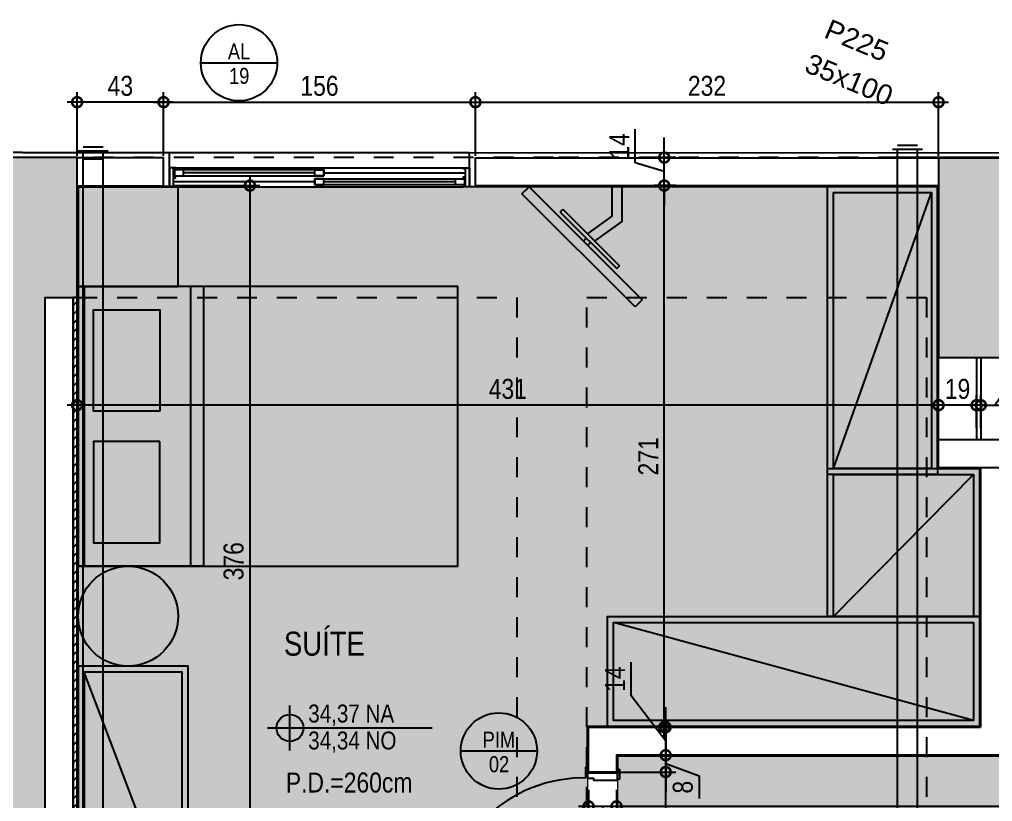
# Model space of a CAD drawing. Header units: metres. Extents: x -41 to 570, y -54 to 184.
# Drawn here: x 0.062 to 4.93, y -0.223 to 3.691 of the extents above; entities that cross this region are included whole.
import ezdxf
from ezdxf.enums import TextEntityAlignment as Align

# ---------------------------------------------------------------- set-up
doc = ezdxf.new("R2010")
doc.units = ezdxf.units.M
for name, pattern in [('DASHEDX2', [1.5, 1, -0.5]), ('PUC$0$DASHEDX2', [1.5, 1, -0.5]), ('PUC$0$HIDDEN2', [0.1875, 0.125, -0.0625])]:
    doc.linetypes.add(name, pattern=pattern)
for name, color, linetype in [('1', 232, 'DASHEDX2'), ('12', 232, 'Continuous'), ('4', 2, 'Continuous'), ('9', 232, 'Continuous'), ('ARQ-ALV ACAB', 4, 'Continuous'), ('ARQ-DIM', 2, 'Continuous'), ('ARQ-SIM', 1, 'Continuous'), ('ARQ-TXT', 2, 'Continuous'), ('CIRCULAÇAO VERTICAL EMBASAMENTO$0$ARQ-ALV ACAB', 4, 'Continuous'), ('CIRCULAÇAO VERTICAL EMBASAMENTO$0$ARQ-ALV OSSO', 5, 'Continuous'), ('PUC$0$ARQ-ALV ACAB', 4, 'Continuous'), ('PUC$0$ARQ-ALV OSSO', 5, 'Continuous'), ('PUC$0$ARQ-AUX', 7, 'Continuous'), ('PUC$0$ARQ-AUX1 @ 1', 1, 'Continuous'), ('PUC$0$ARQ-CAX @ 1', 1, 'Continuous'), ('PUC$0$ARQ-ENCH', 1, 'Continuous'), ('PUC$0$ARQ-MOB', 7, 'Continuous'), ('PUC$0$ARQ-MOB @ 1', 7, 'Continuous'), ('PUC$0$ARQ-PRJ', 7, 'PUC$0$DASHEDX2')]:
    doc.layers.add(name, color=color, linetype=linetype)
doc.layers.add('PUC$0$ARQ-FORRO', color=9, linetype='Continuous', lineweight=5)
doc.styles.add('Adesa', font='ARIALN.TTF')
doc.styles.get("Standard").update_dxf_attribs({"font": 'arial.ttf'})
doc.dimstyles.new('ADESA 1-0050', dxfattribs={"dimtxt": 0.1, "dimasz": 0.1, "dimexe": 0.05, "dimexo": 0.05, "dimgap": 0.03, "dimtad": 1, "dimdec": 1, "dimlfac": 100, "dimzin": 12, "dimtxsty": 'Adesa', "dimblk": 'DOTSMALL', "dimcen": 1, "dimdle": 0.05, "dimclrd": 1, "dimclre": 1, "dimclrt": 256, "dimazin": 3, "dimtm": 1e-09, "dimtfac": 1, "dimtdec": 1, "dimtmove": 1, "dimatfit": 0, "dimldrblk": 'DOTSMALL', "dimfxl": 0.8, "dimtvp": 2, "dimtolj": 1, "dimtzin": 0, "dimarcsym": 0})

# ---------------------------------------------------------------- blocks, each defined once
blk = doc.blocks.new('*U3377')
at = {"color": 0, "linetype": 'ByBlock', "ltscale": 0.5}
for points in [[(0.02, -0.045), (0.03, -0.045), (0.03, -0.05), (0.02, -0.05), (0.02, -0.09), (0.03, -0.09), (0.03, -0.095), (0.02, -0.095), (0.02, -0.09), (0.03, -0.09), (0.03, -0.095), (0, -0.095), (0, 0), (0.03, 0), (0.03, -0.005), (0.02, -0.005), (0.02, -0.045)], [(1.48, -0.045), (1.47, -0.045), (1.47, -0.05), (1.48, -0.05), (1.48, -0.09), (1.47, -0.09), (1.47, -0.095), (1.48, -0.095), (1.48, -0.09), (1.47, -0.09), (1.47, -0.095), (1.5, -0.095), (1.5, 0), (1.47, 0), (1.47, -0.005), (1.48, -0.005), (1.48, -0.045)], [(0.025, -0.01), (0.07, -0.01), (0.07, -0.04), (0.025, -0.04)], [(0.7725, -0.01), (0.7275, -0.01), (0.7275, -0.04), (0.7725, -0.04)], [(0.7275, -0.055), (0.7725, -0.055), (0.7725, -0.085), (0.7275, -0.085)], [(1.475, -0.055), (1.43, -0.055), (1.43, -0.085), (1.475, -0.085)]]:
    blk.add_lwpolyline(points, close=True, dxfattribs=at)
at = {"color": 8, "linetype": 'ByBlock', "ltscale": 0.5}
for points in [[(1.47, 0), (0.03, 0)], [(0.7725, -0.025), (1.48, -0.025)], [(0.7275, -0.07), (0.02, -0.07)], [(1.47, -0.095), (0.03, -0.095)]]:
    blk.add_lwpolyline(points, dxfattribs=at)
at = {"color": 7, "linetype": 'ByBlock', "ltscale": 0.5}
for points in [[(0.7725, -0.01), (0.7725, -0.04), (0.025, -0.04), (0.025, -0.01)], [(0.7275, -0.055), (0.7275, -0.085), (1.475, -0.085), (1.475, -0.055)]]:
    blk.add_lwpolyline(points, close=True, dxfattribs=at)
for points in [[(0.07, -0.025), (0.7275, -0.025)], [(0.7725, -0.07), (1.43, -0.07)]]:
    blk.add_lwpolyline(points, dxfattribs=at)
blk = doc.blocks.new('*U3353')
for points in [[(-0.765, 0.01), (-0.715, 0.01), (-0.715, 0), (-0.765, 0)], [(0.045, 0.01), (-0.005, 0.01), (-0.005, 0), (0.045, 0)], [(-0.775, -0.16), (-0.725, -0.16), (-0.725, -0.15), (-0.775, -0.15)], [(0, -0.15), (0, -0.87), (-0.03, -0.87), (-0.03, -0.15)], [(0.055, -0.16), (0.005, -0.16), (0.005, -0.15), (0.055, -0.15)]]:
    blk.add_lwpolyline(points, close=True)
for points in [[(-0.76, -0.15), (-0.72, -0.15), (-0.72, -0.12), (-0.71, -0.12), (-0.71, 0), (-0.745, 0), (-0.745, -0.15)], [(0.04, -0.15), (0, -0.15), (0, -0.12), (-0.01, -0.12), (-0.01, 0), (0.025, 0), (0.025, -0.15)]]:
    blk.add_lwpolyline(points)
at = {"layer": 'PUC$0$ARQ-PRJ'}
blk.add_arc((-0.0208, -0.1708), 0.6995, 178.2986, 271.7014, dxfattribs=at)
blk = doc.blocks.new('PUC$0$pl apto tipo 4 puc')
at = {"layer": 'PUC$0$ARQ-ENCH'}
h = blk.add_hatch(dxfattribs=at)
h.set_pattern_fill('ANSI31', color=256, scale=0.01, angle=-180)
h.set_pattern_definition([(225, (0.001782, 0.00119), (0.02245064, -0.02245064), [])])
h.paths.add_polyline_path([(0.3518, 2.3012), (0.3318, 2.3012), (0.3318, -0.8988), (0.3518, -0.8988)])
at = {"layer": 'PUC$0$ARQ-ALV ACAB'}
for points in [[(0.3668, -1.0538), (2.1856, -1.0538), (2.1856, -0.8938), (0.3568, -0.8938), (0.3568, 2.2962), (0.3568, 2.2962), (0.3568, 2.8562), (0.8145, 2.8562), (0.8145, 3.0262), (0.3093, 3.0262)], [(4.6568, 2.8562), (2.3145, 2.8562), (2.3145, 3.0262), (4.6663, 3.0274)], [(4.6663, 3.0274), (5.0368, 3.0262), (5.0368, 1.6162), (5.9381, 1.6162), (5.9381, 1.4462), (5.0168, 1.4459), (5.0168, 0.0059), (3.0556, 0.0062), (3.0556, -0.0782), (2.9056, -0.0782), (2.9056, 0.1562), (4.8668, 0.1559)], [(4.6568, 1.4461), (4.8665, 1.4459)]]:
    blk.add_lwpolyline(points, dxfattribs=at)
at = {"layer": 'PUC$0$ARQ-ALV ACAB', "elevation": 0}
for points in [[(4.6568, 1.4461), (4.6568, 1.6012), (4.6568, 2.8562)], [(4.8665, 1.4459), (4.8668, 0.1559)]]:
    blk.add_lwpolyline(points, dxfattribs=at)
at = {"layer": 'PUC$0$ARQ-ALV OSSO'}
for points in [[(2.1806, -1.0388), (2.1806, -0.8988), (0.3318, -0.8988), (0.3318, 2.3012), (0.3518, 2.3012), (0.3518, 2.8612), (0.7845, 2.8612), (0.7845, 3.0012), (0.3518, 3.0012)], [(4.6618, 2.8612), (2.3445, 2.8612), (2.3445, 3.0012), (4.6613, 3.0012)], [(4.6613, 3.0012), (5.0118, 3.0012), (5.0118, 1.5912), (5.0118, 1.5912), (5.9081, 1.5912), (5.9081, 1.4512), (5.0118, 1.4509), (5.0118, 0.0109), (3.0506, 0.0112), (3.0506, -0.0732), (2.9106, -0.0732), (2.9106, 0.1512), (4.8718, 0.1509)], [(4.8518, 2.0012), (4.8518, 1.5912)], [(4.8733, 2.0012), (4.8733, 1.5912)], [(4.6618, 1.5912), (5.0118, 1.5912)]]:
    blk.add_lwpolyline(points, dxfattribs=at)
at = {"layer": 'PUC$0$ARQ-ALV OSSO', "elevation": 0}
for points in [[(4.6618, 1.4512), (4.6618, 1.6012), (4.6618, 2.8612)], [(4.6618, 1.4512), (5.0118, 1.4509)], [(4.8718, 1.4512), (4.8718, 0.1509)]]:
    blk.add_lwpolyline(points, dxfattribs=at)
at = {"layer": 'PUC$0$ARQ-AUX'}
blk.add_lwpolyline([(2.3145, 3.0262), (0.8145, 3.0262)], dxfattribs=at)
at = {"layer": 'PUC$0$ARQ-ENCH'}
blk.add_lwpolyline([(0.3518, 2.3012), (0.3318, 2.3012), (0.3318, -0.8988), (0.3518, -0.8988)], close=True, dxfattribs=at)
at = {"layer": 'PUC$0$ARQ-AUX1 @ 1', "rotation": 180}
blk.add_blockref('*U3377', (2.3145, 2.8562, 0), dxfattribs=at)
at = {"layer": 'PUC$0$ARQ-CAX @ 1', "rotation": 270}
blk.add_blockref('*U3353', (3.0556, -0.8232, 0), dxfattribs=at)
blk = doc.blocks.new('PUC$0$ARQ-MOB-CAMA CASAL')
at = {"layer": 'PUC$0$ARQ-MOB'}
for p, q in [((-0.7, -0.6292), (-0.7, 0)), ((-0.7, 0), (0.7, 0)), ((0.7, -0.6291), (0.7, 0)), ((0.7, -0.03), (-0.7, -0.03)), ((0.7, -0.5621), (-0.7, -0.562)), ((0.7, -0.6273), (-0.693, -0.6273)), ((-0.6992, -0.8531), (-0.6987, -0.8534)), ((-0.675, -1.9), (0.675, -1.9))]:
    blk.add_line(p, q, dxfattribs=at)
at = {"layer": 'PUC$0$ARQ-MOB', "flags": 128}
for points in [[(0.7, -1.9), (0.7, 0), (-0.7, 0), (-0.7, -1.9)], [(0.7, -1.9001), (0.7, -0.0001), (-0.7, -0.0001), (-0.7, -1.9001)], [(-0.0756, -0.4095), (-0.0756, -0.0762), (-0.5831, -0.0762), (-0.5831, -0.4095)], [(-0.0756, -0.4096), (-0.0756, -0.0763), (-0.5831, -0.0763), (-0.5831, -0.4096)], [(0.0756, -0.4095), (0.0756, -0.0762), (0.5831, -0.0762), (0.5831, -0.4095)], [(0.0756, -0.4096), (0.0756, -0.0763), (0.5831, -0.0763), (0.5831, -0.4096)]]:
    blk.add_lwpolyline(points, close=True, dxfattribs=at)
at = {"layer": 'PUC$0$ARQ-MOB'}
blk.add_lwpolyline([(0.7, -0.5001), (1.2, -0.5001), (1.2, -0.0001), (0.7, -0.0001)], close=True, dxfattribs=at)
blk.add_circle((-0.95, -0.25), 0.25, dxfattribs=at)
blk = doc.blocks.new('*U3495')
at = {"flags": 128}
for points in [[(1.3508, 0), (1.3508, 0.55), (0, 0.55), (0, 0)], [(1.3208, 0.03), (1.3208, 0.52), (0.03, 0.52), (0.03, 0.03)]]:
    blk.add_lwpolyline(points, close=True, dxfattribs=at)
blk.add_lwpolyline([(1.3208, 0.52), (0.03, 0.03)], dxfattribs=at)
blk = doc.blocks.new('*U3422')
at = {"flags": 128}
for points in [[(1.4403, 0), (1.4403, 0.55), (0, 0.55), (0, 0)], [(1.4103, 0.03), (1.4103, 0.52), (0.03, 0.52), (0.03, 0.03)]]:
    blk.add_lwpolyline(points, close=True, dxfattribs=at)
blk.add_lwpolyline([(1.4103, 0.52), (0.03, 0.03)], dxfattribs=at)
blk = doc.blocks.new('*U3423')
at = {"flags": 128}
for points in [[(1.8611, 0), (1.8611, 0.55), (0, 0.55), (0, 0)], [(1.8311, 0.03), (1.8311, 0.52), (0.03, 0.52), (0.03, 0.03)]]:
    blk.add_lwpolyline(points, close=True, dxfattribs=at)
blk.add_lwpolyline([(1.8311, 0.52), (0.03, 0.03)], dxfattribs=at)
blk = doc.blocks.new('PUC$0$layout puc 2')
at = {"flags": 128}
for points in [[(-4.5099, 2.1516), (-3.75, 2.1516), (-3.7498, 1.4103), (-4.5096, 1.4103)], [(-4.4799, 2.1516), (-3.78, 2.1516), (-3.7798, 1.4403), (-4.4796, 1.4403)]]:
    blk.add_lwpolyline(points, close=True, dxfattribs=at)
blk.add_lwpolyline([(-3.78, 2.1516), (-4.4796, 1.4403)], dxfattribs=at)
at = {"layer": 'PUC$0$ARQ-MOB'}
for name, p, rotation in [('*U3495', (0, 2.4), 90.00138197641562), ('PUC$0$ARQ-MOB-CAMA CASAL', (0, 1.2), 270.0013819764157)]:
    blk.add_blockref(name, p, dxfattribs=dict(at, rotation=rotation))
at = {"layer": 'PUC$0$ARQ-MOB', "xscale": -1}
blk.add_blockref('*U3423', (-2.6489, 2.1516, 0), dxfattribs=at)
at = {"layer": 'PUC$0$ARQ-MOB', "xscale": -1, "rotation": 270}
blk.add_blockref('*U3422', (-4.3, 0), dxfattribs=at)
blk = doc.blocks.new('*U3414')
for p, q in [((-0.2, -0.02), (-0.2, 0)), ((0.2, -0.02), (0.2, 0)), ((-0.015, -0.04), (-0.015, -0.02)), ((0.015, -0.04), (0.015, -0.02))]:
    blk.add_line(p, q)
for points in [[(0.2, 0), (-0.2, 0)], [(0.2, -0.02), (-0.2, -0.02)]]:
    blk.add_lwpolyline(points)
blk.add_lwpolyline([(-0.4, -0.09), (0.4, -0.09), (0.4, -0.04), (-0.4, -0.04)], close=True)
blk = doc.blocks.new('PUC$0$pl forro 2')
at = {"layer": 'PUC$0$ARQ-FORRO'}
h = blk.add_hatch(color=256, dxfattribs=at)
h.dxf.hatch_style = 1
h.paths.add_polyline_path([(-5.005, -1.705), (-3.2113, -1.705), (-3.2113, -0.775), (-3.0613, -0.775), (-3.0613, -2.385), (-0.005, -2.3848), (-0.005, -0.9447), (1.9562, -0.945), (1.9562, -0.045), (-0.005, -0.045), (-0.005, 1.3643), (-1.9663, 1.3643), (-1.9663, 0.965), (-5.005, 0.965)])
h = blk.add_hatch(color=256, dxfattribs=at)
h.dxf.hatch_style = 1
h.paths.add_polyline_path([(4.655, -3.795), (0.355, -3.795), (0.355, -2.3849), (0.1453, -2.3848), (0.145, -1.0947), (2.1062, -1.095), (2.1062, -0.045), (4.655, -0.045)])
for points in [[(-5.005, -1.705), (-3.2113, -1.705), (-3.2113, -0.775), (-3.0613, -0.775), (-3.0613, -2.385), (-0.005, -2.3848), (-0.005, -0.9447), (1.9562, -0.945), (1.9562, -0.045), (-0.005, -0.045), (-0.005, 1.3643), (-1.9663, 1.3643), (-1.9663, 0.965), (-5.005, 0.965)], [(4.655, -3.795), (0.355, -3.795), (0.355, -2.3849), (0.1453, -2.3848), (0.145, -1.0947), (2.1062, -1.095), (2.1062, -0.045), (4.655, -0.045)]]:
    blk.add_lwpolyline(points, close=True, dxfattribs=at)
blk = doc.blocks.new('CIRCULAÇAO VERTICAL EMBASAMENTO')
at = {"layer": 'CIRCULAÇAO VERTICAL EMBASAMENTO$0$ARQ-ALV ACAB', "elevation": 0}
blk.add_lwpolyline([(-0.075, -3.025), (5.275, -3.025)], dxfattribs=at)
at = {"layer": 'CIRCULAÇAO VERTICAL EMBASAMENTO$0$ARQ-ALV OSSO', "elevation": 0}
blk.add_lwpolyline([(-0.075, -3), (5.17, -3), (5.1699, 2.45), (4.7899, 2.45), (4.79, 2.26), (4.98, 2.26), (4.98, -2.81), (0, -2.81), (0, -0.19), (2.5499, -0.19), (2.55, 2.26)], dxfattribs=at)
blk = doc.blocks.new('PUC$0$E2')
at = {"layer": 'PUC$0$ARQ-PRJ'}
for p, q in [((305.4121, -368.5377), (305.5121, -368.5377)), ((305.3871, -368.5577), (305.5371, -368.5577)), ((305.4121, -368.5977), (305.4121, -368.5577)), ((305.5121, -368.5977), (305.5121, -368.5577)), ((305.4121, -368.5977), (305.5121, -368.5977))]:
    blk.add_line(p, q, dxfattribs=at)
blk = doc.blocks.new('PUC$0$E3')
for p, q in [((302.2155, -376.0693), (302.3155, -376.0693)), ((302.3155, -376.1693), (302.3155, -376.0693)), ((302.2155, -376.1693), (302.3155, -376.1693))]:
    blk.add_line(p, q)
at = {"linetype": 'PUC$0$HIDDEN2', "ltscale": 0.1}
blk.add_circle((302.2598, -376.075), 0.00202, dxfattribs=at)
for radius, start, end in [(0.0718, 44.1572, 315.8498), (0.05, 90, 270)]:
    blk.add_arc((302.2155, -376.1193), radius, start, end)
blk.add_arc((302.2155, -376.1193), 0.05, 270, 90, dxfattribs=at)
at = {"linetype": 'PUC$0$HIDDEN2', "ltscale": 0.2}
blk.add_arc((302.2155, -376.1193), 0.0718, 315.8498, 44.1572, dxfattribs=at)
blk = doc.blocks.new('PUC$0$A$C7fa1a06e')
at = {"layer": 'PUC$0$ARQ-PRJ', "linetype": 'PUC$0$HIDDEN2', "ltscale": 50}
for p, q in [((-3.1482, 0.2507), (-4.1292, -0.3156)), ((-1.2134, 0.2507), (-0.1054, -0.3889)), ((-3.0986, 0.1639), (-4.0792, -0.4022)), ((-1.263, 0.1639), (-0.1554, -0.4755)), ((-4.2042, -0.4455, 0), (-4.2042, -4.8525, 0)), ((-4.1042, -0.4455), (-4.1042, -4.8525)), ((-0.1304, -0.5188), (-0.1304, -4.8419, 0)), ((-0.0304, -0.5188), (-0.0304, -4.8419, 0))]:
    blk.add_line(p, q, dxfattribs=at)
for centre, radius, start, end in [((-4.0542, -0.4455), 0.15, 120, 180), ((-0.1804, -0.5188), 0.15, 360, 60), ((-4.0542, -0.4455), 0.05, 120, 180), ((-0.1804, -0.5188), 0.05, 360, 60)]:
    blk.add_arc(centre, radius, start, end, dxfattribs=at)
at = {"layer": 'PUC$0$ARQ-PRJ', "linetype": 'PUC$0$HIDDEN2', "ltscale": 50, "rotation": 209.9999999999999}
blk.add_blockref('PUC$0$E3', (446.7493, -174.3637), dxfattribs=at)
at = {"layer": 'PUC$0$ARQ-PRJ', "linetype": 'PUC$0$HIDDEN2', "ltscale": 0.5, "xscale": -1, "rotation": 150}
blk.add_blockref('PUC$0$E3', (-451.1109, -174.3637), dxfattribs=at)
at = {"layer": 'PUC$0$ARQ-PRJ', "rotation": 180}
blk.add_blockref('PUC$0$E2', (301.3079, -373.4503, 0), dxfattribs=at)
at = {"layer": 'PUC$0$ARQ-PRJ', "xscale": -1, "rotation": 180}
blk.add_blockref('PUC$0$E2', (-305.5425, -373.4396, 0), dxfattribs=at)
blk = doc.blocks.new('PUC')
at = {"layer": 'PUC$0$ARQ-MOB'}
for points in [[(-2.9368, -2.5794), (-3.0778, -2.6803), (-3.0778, -2.8543)], [(-2.9077, -2.62), (-3.0278, -2.706), (-3.0278, -2.8543)]]:
    blk.add_lwpolyline(points, dxfattribs=at)
blk.add_blockref('PUC$0$A$C7fa1a06e', (-0.35, 1.85))
at = {"layer": 'PUC$0$ARQ-ALV ACAB'}
blk.add_blockref('CIRCULAÇAO VERTICAL EMBASAMENTO', (0, 0), dxfattribs=at)
at = {"layer": 'PUC$0$ARQ-ALV OSSO', "color": 6, "rotation": 180}
blk.add_blockref('PUC$0$pl apto tipo 4 puc', (0.0018, 0.0019), dxfattribs=at)
at = {"layer": 'PUC$0$ARQ-FORRO'}
blk.add_blockref('PUC$0$pl forro 2', (-5.01, 0.9408), dxfattribs=at)
at = {"layer": 'PUC$0$ARQ-MOB', "color": 6}
blk.add_blockref('PUC$0$layout puc 2', (-0.355, -2.855, 0), dxfattribs=at)
at = {"layer": 'PUC$0$ARQ-MOB @ 1', "xscale": -1, "rotation": 135.0000000000002}
blk.add_blockref('*U3414', (-2.9223, -2.5997), dxfattribs=at)
blk = doc.blocks.new('NipAcOs')
at = {"layer": 'ARQ-SIM'}
h = blk.add_hatch(color=256, dxfattribs=at)
h.dxf.hatch_style = 1
h.paths.add_polyline_path([(0, 0.15, 0.414214), (-0.15, 0), (0, 0)])
h.paths.add_polyline_path([(0.15, 0), (0, 0), (0, -0.15, 0.414214)])
for p, q in [((0, -0.25), (0, 0.25)), ((-0.25, 0), (0.15, 0)), ((0.15, 0), (1.583, 0))]:
    blk.add_line(p, q, dxfattribs=at)
blk.add_circle((0, 0), 0.15, dxfattribs=at)
at = {"style": 'Adesa'}
for p in [(0.204, 0.06), (0.204, -0.24)]:
    blk.add_attdef('000,00', p, '', height=0.2, dxfattribs=at)
blk = doc.blocks.new('TIPO COTA$0$Chamada_planta')
at = {"layer": 'ARQ-SIM'}
blk.add_line((-1.273, 0), (1.273, 0), dxfattribs=at)
blk.add_circle((0, 0), 1.273, dxfattribs=at)
at = {"layer": 'ARQ-SIM', "color": 2, "style": 'Adesa'}
for tag, p in [('NUMERO', (0, 0.234)), ('C.D.', (0, -0.272))]:
    blk.add_attdef(tag, text='', height=0.5, dxfattribs=at).set_placement(p, align=Align.MIDDLE_CENTER)
blk = doc.blocks.new('_DotSmall')
at = {"color": 0, "linetype": 'ByBlock', "const_width": 0.5}
blk.add_lwpolyline([(-0.0625, 0, 1), (0.0625, 0, 1)], format="xyb", close=True, dxfattribs=at)
blk = doc.blocks.new('*D1617')
at = {"layer": 'ARQ-DIM', "color": 1, "lineweight": -2, "transparency": 16777216}
for p, q in [((0.7827, 3.0088), (0.7827, 3.3273)), ((2.3427, 3.0088), (2.3427, 3.3273)), ((0.7327, 3.2773), (2.3927, 3.2773))]:
    blk.add_line(p, q, dxfattribs=at)
at = {"layer": 'Defpoints', "color": 0, "transparency": 16777216}
for p in [(2.3427, 3.2773), (0.7827, 2.9588, 0), (2.3427, 2.9588, 0)]:
    blk.add_point(p, dxfattribs=at)
at = {"layer": 'ARQ-DIM', "color": 1, "lineweight": -2, "transparency": 16777216, "xscale": 0.1, "yscale": 0.1, "zscale": 0.1, "rotation": 180}
blk.add_blockref('_DotSmall', (0.7827, 3.2773), dxfattribs=at)
at = {"layer": 'ARQ-DIM', "color": 1, "lineweight": -2, "transparency": 16777216, "xscale": 0.1, "yscale": 0.1, "zscale": 0.1}
blk.add_blockref('_DotSmall', (2.3427, 3.2773), dxfattribs=at)
at = {"layer": 'ARQ-DIM', "transparency": 16777216, "insert": (1.5627, 3.3584), "char_height": 0.1, "attachment_point": 5, "style": 'Adesa'}
blk.add_mtext('\\A1;156', dxfattribs=at)
blk = doc.blocks.new('*D1618')
at = {"layer": 'ARQ-DIM', "color": 1, "lineweight": -2, "transparency": 16777216}
for p, q in [((2.3427, 3.0088), (2.3427, 3.3273)), ((4.66, 3.0088), (4.66, 3.3273)), ((2.2927, 3.2773), (4.71, 3.2773))]:
    blk.add_line(p, q, dxfattribs=at)
at = {"layer": 'Defpoints', "color": 0, "transparency": 16777216}
for p in [(4.66, 3.2773), (2.3427, 2.9588, 0), (4.66, 2.9588, 0)]:
    blk.add_point(p, dxfattribs=at)
at = {"layer": 'ARQ-DIM', "color": 1, "lineweight": -2, "transparency": 16777216, "xscale": 0.1, "yscale": 0.1, "zscale": 0.1, "rotation": 180}
blk.add_blockref('_DotSmall', (2.3427, 3.2773), dxfattribs=at)
at = {"layer": 'ARQ-DIM', "color": 1, "lineweight": -2, "transparency": 16777216, "xscale": 0.1, "yscale": 0.1, "zscale": 0.1}
blk.add_blockref('_DotSmall', (4.66, 3.2773), dxfattribs=at)
at = {"layer": 'ARQ-DIM', "transparency": 16777216, "insert": (3.5014, 3.3584), "char_height": 0.1, "attachment_point": 5, "style": 'Adesa'}
blk.add_mtext('\\A1;232', dxfattribs=at)
blk = doc.blocks.new('*D1628')
at = {"layer": 'ARQ-DIM', "color": 1, "lineweight": -2, "transparency": 16777216}
for p, q in [((4.9408, 1.7608), (5.0535, 1.9262)), ((5.0535, 1.9262), (5.223, 1.9262)), ((4.8715, 1.6488), (4.8715, 1.8108)), ((5.01, 1.6488), (5.01, 1.8108)), ((4.8715, 1.7608), (4.7715, 1.7608)), ((4.8715, 1.7608), (5.01, 1.7608)), ((4.8715, 1.7608), (5.01, 1.7608)), ((5.01, 1.7608), (5.11, 1.7608))]:
    blk.add_line(p, q, dxfattribs=at)
at = {"layer": 'Defpoints', "color": 0, "transparency": 16777216}
for p in [(5.01, 1.7608), (4.8715, 1.5988, 0), (5.01, 1.5988, 0)]:
    blk.add_point(p, dxfattribs=at)
at = {"layer": 'ARQ-DIM', "color": 1, "lineweight": -2, "transparency": 16777216, "xscale": 0.1, "yscale": 0.1, "zscale": 0.1}
blk.add_blockref('_DotSmall', (4.8715, 1.7608), dxfattribs=at)
at = {"layer": 'ARQ-DIM', "color": 1, "lineweight": -2, "transparency": 16777216, "xscale": 0.1, "yscale": 0.1, "zscale": 0.1, "rotation": 180}
blk.add_blockref('_DotSmall', (5.01, 1.7608), dxfattribs=at)
at = {"layer": 'ARQ-DIM', "transparency": 16777216, "insert": (5.1382, 2.0064), "char_height": 0.1, "attachment_point": 5, "style": 'Adesa'}
blk.add_mtext('\\A1;14', dxfattribs=at)
blk = doc.blocks.new('*D1317')
at = {"layer": 'ARQ-DIM', "color": 1, "lineweight": -2, "transparency": 16777216}
for p, q in [((4.66, 1.6488), (4.66, 1.8108)), ((4.85, 1.6488), (4.85, 1.8108)), ((4.9, 1.7608), (4.61, 1.7608))]:
    blk.add_line(p, q, dxfattribs=at)
at = {"layer": 'Defpoints', "color": 0, "transparency": 16777216}
for p in [(4.66, 1.7608), (4.66, 1.5988, 0), (4.85, 1.5988)]:
    blk.add_point(p, dxfattribs=at)
at = {"layer": 'ARQ-DIM', "color": 1, "lineweight": -2, "transparency": 16777216, "xscale": 0.1, "yscale": 0.1, "zscale": 0.1, "rotation": 180}
blk.add_blockref('_DotSmall', (4.66, 1.7608), dxfattribs=at)
at = {"layer": 'ARQ-DIM', "color": 1, "lineweight": -2, "transparency": 16777216, "xscale": 0.1, "yscale": 0.1, "zscale": 0.1}
blk.add_blockref('_DotSmall', (4.85, 1.7608), dxfattribs=at)
at = {"layer": 'ARQ-DIM', "transparency": 16777216, "insert": (4.755, 1.8418), "char_height": 0.1, "attachment_point": 5, "style": 'Adesa'}
blk.add_mtext('\\A1;19', dxfattribs=at)
blk = doc.blocks.new('*D1318')
at = {"layer": 'ARQ-DIM', "color": 1, "lineweight": -2, "transparency": 16777216}
for p, q in [((0.35, 1.6488), (0.35, 1.8108)), ((4.66, 1.6488), (4.66, 1.8108)), ((4.71, 1.7608), (0.3, 1.7608))]:
    blk.add_line(p, q, dxfattribs=at)
at = {"layer": 'Defpoints', "color": 0, "transparency": 16777216}
for p in [(0.35, 1.7608), (0.35, 1.5988, 0), (4.66, 1.5988, 0)]:
    blk.add_point(p, dxfattribs=at)
at = {"layer": 'ARQ-DIM', "color": 1, "lineweight": -2, "transparency": 16777216, "xscale": 0.1, "yscale": 0.1, "zscale": 0.1, "rotation": 180}
blk.add_blockref('_DotSmall', (0.35, 1.7608), dxfattribs=at)
at = {"layer": 'ARQ-DIM', "color": 1, "lineweight": -2, "transparency": 16777216, "xscale": 0.1, "yscale": 0.1, "zscale": 0.1}
blk.add_blockref('_DotSmall', (4.66, 1.7608), dxfattribs=at)
at = {"layer": 'ARQ-DIM', "transparency": 16777216, "insert": (2.505, 1.8418), "char_height": 0.1, "attachment_point": 5, "style": 'Adesa'}
blk.add_mtext('\\A1;431', dxfattribs=at)
blk = doc.blocks.new('*D1337')
at = {"layer": 'ARQ-DIM', "color": 1, "lineweight": -2, "transparency": 16777216}
for p, q in [((3.2948, -0.9051), (3.2948, -0.0251)), ((3.0288, -0.0751), (3.3448, -0.0751)), ((3.0988, -0.8551), (3.3448, -0.8551))]:
    blk.add_line(p, q, dxfattribs=at)
at = {"layer": 'Defpoints', "color": 0, "transparency": 16777216}
for p in [(2.9788, -0.0751, 0), (3.2948, -0.0751), (3.0488, -0.8551, 0)]:
    blk.add_point(p, dxfattribs=at)
at = {"layer": 'ARQ-DIM', "color": 1, "lineweight": -2, "transparency": 16777216, "xscale": 0.1, "yscale": 0.1, "zscale": 0.1}
for p, rotation in [((3.2948, -0.0751), 90), ((3.2948, -0.8551), 270)]:
    blk.add_blockref('_DotSmall', p, dxfattribs=dict(at, rotation=rotation))
at = {"layer": 'ARQ-DIM', "transparency": 16777216, "insert": (3.2137, -0.4651), "char_height": 0.1, "attachment_point": 5, "rotation": 90, "style": 'Adesa'}
blk.add_mtext('\\A1;78', dxfattribs=at)
blk = doc.blocks.new('*D1342')
at = {"layer": 'ARQ-DIM', "color": 1, "lineweight": -2, "transparency": 16777216}
for p, q in [((3.0488, -0.1644), (3.0488, -0.297)), ((8.0764, -0.2012), (8.0764, -0.297)), ((8.1264, -0.247), (2.9988, -0.247))]:
    blk.add_line(p, q, dxfattribs=at)
at = {"layer": 'Defpoints', "color": 0, "transparency": 16777216}
for p in [(3.0488, -0.1144, 0), (8.0764, -0.1512, 0), (3.0488, -0.247)]:
    blk.add_point(p, dxfattribs=at)
at = {"layer": 'ARQ-DIM', "color": 1, "lineweight": -2, "transparency": 16777216, "xscale": 0.1, "yscale": 0.1, "zscale": 0.1, "rotation": 180}
blk.add_blockref('_DotSmall', (3.0488, -0.247), dxfattribs=at)
at = {"layer": 'ARQ-DIM', "color": 1, "lineweight": -2, "transparency": 16777216, "xscale": 0.1, "yscale": 0.1, "zscale": 0.1}
blk.add_blockref('_DotSmall', (8.0764, -0.247), dxfattribs=at)
at = {"layer": 'ARQ-DIM', "transparency": 16777216, "insert": (5.5626, -0.1659), "char_height": 0.1, "attachment_point": 5, "style": 'Adesa'}
blk.add_mtext('\\A1;503', dxfattribs=at)
blk = doc.blocks.new('*D1355')
at = {"layer": 'ARQ-DIM', "color": 1, "lineweight": -2, "transparency": 16777216}
for p, q in [((1.2144, 2.91), (1.2144, -0.9507)), ((0.8327, 2.86), (1.2644, 2.86)), ((1.2438, -0.9007), (1.2644, -0.9007))]:
    blk.add_line(p, q, dxfattribs=at)
at = {"layer": 'Defpoints', "color": 0, "transparency": 16777216}
for p in [(0.7827, 2.86, 0), (1.1938, -0.9007, 0), (1.2144, -0.9007)]:
    blk.add_point(p, dxfattribs=at)
at = {"layer": 'ARQ-DIM', "color": 1, "lineweight": -2, "transparency": 16777216, "xscale": 0.1, "yscale": 0.1, "zscale": 0.1}
for p, rotation in [((1.2144, 2.86), 90), ((1.2144, -0.9007), 270)]:
    blk.add_blockref('_DotSmall', p, dxfattribs=dict(at, rotation=rotation))
at = {"layer": 'ARQ-DIM', "transparency": 16777216, "insert": (1.1333, 0.9796), "char_height": 0.1, "attachment_point": 5, "rotation": 90, "style": 'Adesa'}
blk.add_mtext('\\A1;376', dxfattribs=at)
blk = doc.blocks.new('*D1356')
at = {"layer": 'ARQ-DIM', "color": 1, "lineweight": -2, "transparency": 16777216}
for p, q in [((2.9088, -0.1644), (2.9088, -0.297)), ((3.0488, -0.1644), (3.0488, -0.297)), ((3.0988, -0.247), (2.8588, -0.247)), ((2.9788, -0.247), (3.0058, -0.4724)), ((3.0058, -0.4724), (3.1753, -0.4724))]:
    blk.add_line(p, q, dxfattribs=at)
at = {"layer": 'Defpoints', "color": 0, "transparency": 16777216}
for p in [(2.9088, -0.1144, 0), (3.0488, -0.1144), (2.9088, -0.247)]:
    blk.add_point(p, dxfattribs=at)
at = {"layer": 'ARQ-DIM', "color": 1, "lineweight": -2, "transparency": 16777216, "xscale": 0.1, "yscale": 0.1, "zscale": 0.1, "rotation": 180}
blk.add_blockref('_DotSmall', (2.9088, -0.247), dxfattribs=at)
at = {"layer": 'ARQ-DIM', "color": 1, "lineweight": -2, "transparency": 16777216, "xscale": 0.1, "yscale": 0.1, "zscale": 0.1}
blk.add_blockref('_DotSmall', (3.0488, -0.247), dxfattribs=at)
at = {"layer": 'ARQ-DIM', "transparency": 16777216, "insert": (3.0905, -0.3922), "char_height": 0.1, "attachment_point": 5, "style": 'Adesa'}
blk.add_mtext('\\A1;14', dxfattribs=at)
blk = doc.blocks.new('*D1358')
at = {"layer": 'ARQ-DIM', "color": 1, "lineweight": -2, "transparency": 16777216}
for p, q in [((3.2948, 0.0092), (3.2948, 0.1092)), ((3.0988, 0.0092), (3.3448, 0.0092)), ((3.2948, -0.0751), (3.2948, 0.0092)), ((3.2948, -0.0751), (3.2948, 0.0092)), ((3.2948, -0.0329), (3.4619, -0.0941)), ((3.0288, -0.0751), (3.3448, -0.0751)), ((3.2948, -0.0751), (3.2948, -0.1751)), ((3.4619, -0.0941), (3.4619, -0.208))]:
    blk.add_line(p, q, dxfattribs=at)
at = {"layer": 'Defpoints', "color": 0, "transparency": 16777216}
for p in [(3.0488, 0.0092, 0), (3.2948, 0.0092), (2.9788, -0.0751, 0)]:
    blk.add_point(p, dxfattribs=at)
at = {"layer": 'ARQ-DIM', "color": 1, "lineweight": -2, "transparency": 16777216, "xscale": 0.1, "yscale": 0.1, "zscale": 0.1}
for p, rotation in [((3.2948, 0.0092), 270), ((3.2948, -0.0751), 90)]:
    blk.add_blockref('_DotSmall', p, dxfattribs=dict(at, rotation=rotation))
at = {"layer": 'ARQ-DIM', "transparency": 16777216, "insert": (3.3808, -0.151), "char_height": 0.1, "attachment_point": 5, "rotation": 90, "style": 'Adesa'}
blk.add_mtext('\\A1;8', dxfattribs=at)
blk = doc.blocks.new('*D1359')
at = {"layer": 'ARQ-DIM', "color": 1, "lineweight": -2, "transparency": 16777216}
for p, q in [((3.1221, 0.3054), (3.1221, 0.4748)), ((3.2948, 0.0792), (3.1221, 0.3054)), ((3.2948, 0.1492), (3.2948, 0.2492)), ((3.554, 0.1492), (3.2448, 0.1492)), ((3.2948, 0.1492), (3.2948, 0.0092)), ((3.2948, 0.1492), (3.2948, 0.0092)), ((3.554, 0.0092), (3.2448, 0.0092)), ((3.2948, 0.0092), (3.2948, -0.0908))]:
    blk.add_line(p, q, dxfattribs=at)
at = {"layer": 'Defpoints', "color": 0, "transparency": 16777216}
for p in [(3.604, 0.1492), (3.2948, 0.0092), (3.604, 0.0092)]:
    blk.add_point(p, dxfattribs=at)
at = {"layer": 'ARQ-DIM', "color": 1, "lineweight": -2, "transparency": 16777216, "xscale": 0.1, "yscale": 0.1, "zscale": 0.1}
for p, rotation in [((3.2948, 0.1492), 270), ((3.2948, 0.0092), 90)]:
    blk.add_blockref('_DotSmall', p, dxfattribs=dict(at, rotation=rotation))
at = {"layer": 'ARQ-DIM', "transparency": 16777216, "insert": (3.0419, 0.3901), "char_height": 0.1, "attachment_point": 5, "rotation": 90, "style": 'Adesa'}
blk.add_mtext('\\A1;14', dxfattribs=at)
blk = doc.blocks.new('*D1360')
at = {"layer": 'ARQ-DIM', "color": 1, "lineweight": -2, "transparency": 16777216}
for p, q in [((3.2875, 0.0992), (3.2875, 2.91)), ((3.3458, 2.86), (3.2375, 2.86)), ((3.554, 0.1492), (3.2375, 0.1492))]:
    blk.add_line(p, q, dxfattribs=at)
at = {"layer": 'Defpoints', "color": 0, "transparency": 16777216}
for p in [(3.2875, 2.86), (3.3958, 2.86), (3.604, 0.1492, 0)]:
    blk.add_point(p, dxfattribs=at)
at = {"layer": 'ARQ-DIM', "color": 1, "lineweight": -2, "transparency": 16777216, "xscale": 0.1, "yscale": 0.1, "zscale": 0.1}
for p, rotation in [((3.2875, 2.86), 90), ((3.2875, 0.1492), 270)]:
    blk.add_blockref('_DotSmall', p, dxfattribs=dict(at, rotation=rotation))
at = {"layer": 'ARQ-DIM', "transparency": 16777216, "insert": (3.2073, 1.5046), "char_height": 0.1, "attachment_point": 5, "rotation": 90, "style": 'Adesa'}
blk.add_mtext('\\A1;271', dxfattribs=at)
blk = doc.blocks.new('*D1692')
at = {"layer": 'ARQ-DIM', "color": 1, "lineweight": -2, "transparency": 16777216}
for p, q in [((0.35, 3.0088), (0.35, 3.3273)), ((0.7827, 3.0088), (0.7827, 3.3273)), ((0.8327, 3.2773), (0.3, 3.2773))]:
    blk.add_line(p, q, dxfattribs=at)
at = {"layer": 'Defpoints', "color": 0, "transparency": 16777216}
for p in [(0.35, 3.2773), (0.35, 2.9588, 0), (0.7827, 2.9588, 0)]:
    blk.add_point(p, dxfattribs=at)
at = {"layer": 'ARQ-DIM', "color": 1, "lineweight": -2, "transparency": 16777216, "xscale": 0.1, "yscale": 0.1, "zscale": 0.1, "rotation": 180}
blk.add_blockref('_DotSmall', (0.35, 3.2773), dxfattribs=at)
at = {"layer": 'ARQ-DIM', "color": 1, "lineweight": -2, "transparency": 16777216, "xscale": 0.1, "yscale": 0.1, "zscale": 0.1}
blk.add_blockref('_DotSmall', (0.7827, 3.2773), dxfattribs=at)
at = {"layer": 'ARQ-DIM', "transparency": 16777216, "insert": (0.5664, 3.3584), "char_height": 0.1, "attachment_point": 5, "style": 'Adesa'}
blk.add_mtext('\\A1;43', dxfattribs=at)
blk = doc.blocks.new('*D1728')
at = {"layer": 'ARQ-DIM', "color": 1, "lineweight": -2, "transparency": 16777216}
for p, q in [((3.1423, 2.9736), (3.1423, 3.143)), ((3.2875, 3), (3.2875, 3.1)), ((3.2875, 2.93), (3.1423, 2.9736)), ((3.3458, 3), (3.2375, 3)), ((3.2875, 2.86), (3.2875, 3)), ((3.2875, 2.86), (3.2875, 3)), ((3.3458, 2.86), (3.2375, 2.86)), ((3.2875, 2.86), (3.2875, 2.76))]:
    blk.add_line(p, q, dxfattribs=at)
at = {"layer": 'Defpoints', "color": 0, "transparency": 16777216}
for p in [(3.2875, 3), (3.3958, 3, 0), (3.3958, 2.86)]:
    blk.add_point(p, dxfattribs=at)
at = {"layer": 'ARQ-DIM', "color": 1, "lineweight": -2, "transparency": 16777216, "xscale": 0.1, "yscale": 0.1, "zscale": 0.1}
for p, rotation in [((3.2875, 3), 270), ((3.2875, 2.86), 90)]:
    blk.add_blockref('_DotSmall', p, dxfattribs=dict(at, rotation=rotation))
at = {"layer": 'ARQ-DIM', "transparency": 16777216, "insert": (3.0621, 3.0583), "char_height": 0.1, "attachment_point": 5, "rotation": 90, "style": 'Adesa'}
blk.add_mtext('\\A1;14', dxfattribs=at)
blk = doc.blocks.new('est-lo-08-6sa-r00')
at = {"layer": '4'}
h = blk.add_hatch(color=8, dxfattribs=at)
h.dxf.hatch_style = 1
h.paths.add_polyline_path([(72.453596, -775.948263), (89.987707, -768.630138), (31.827874, -629.280097), (14.293763, -636.598222)], flags=17)
h.paths.add_polyline_path([(-113.904934, -1069.376461), (37.44213, -1006.209491), (30.123852, -988.675012), (-103.689101, -1044.523858), (-278.930329, -624.648636), (-286.248454, -607.114525), (-286.248475, -607.114534), (-307.05579, -557.260535), (-324.58988, -564.57865)])
h.paths.add_polyline_path([(-3206.956631, -1758.910157), (-3258.953832, -1634.325684), (-3291.25351, -1647.80644), (-3239.256309, -1772.390913)])
h.paths.add_polyline_path([(-2993.189754, -2271.092218), (-3020.151167, -2206.492821), (-3034.916841, -2212.655496), (-3140.452498, -1959.793707), (-3125.686931, -1953.631076), (-3148.796798, -1898.260198), (-3181.096477, -1911.740954), (-3025.489432, -2284.572974)])
h.paths.add_polyline_path([(-2947.092821, -1013.293024), (-2914.793142, -999.812268), (-2953.309588, -907.527473), (-2985.609266, -921.008229)])
h.paths.add_polyline_path([(-2727.356492, -1539.777801), (-2695.056814, -1526.297045), (-2733.573259, -1434.01225), (-2765.872938, -1447.493006)])
h.paths.add_polyline_path([(2122.48851, 465.414809), (2070.491309, 589.999283), (2038.191631, 576.518527), (2090.188832, 451.934053)])
h.paths.add_polyline_path([(2012.331384, 729.349548), (1857.495359, 1100.334221), (1825.19568, 1086.853465), (1852.1572, 1022.254111), (1866.922767, 1028.416743), (1971.687405, 777.4023), (1956.921838, 771.239669), (1980.031705, 715.868792)])
h.paths.add_polyline_path([(2336.253806, -46.763456), (2180.644029, 326.07511), (2148.34435, 312.594354), (2171.454218, 257.223477), (2186.219785, 263.386109), (2291.758175, 10.517772), (2276.992608, 4.355141), (2303.954128, -60.244212)])
h.paths.add_polyline_path([(-385.517235, -426.387329), (-595.433068, 76.567703), (-627.732746, 63.086948), (-600.771226, -1.512406), (-586.005659, 4.650226), (-426.161214, -378.334576), (-440.926781, -384.497208), (-417.816914, -439.868085)])
h.paths.add_polyline_path([(-83.249658, 290.335142), (-592.661728, 77.724364), (-382.747194, -425.227558), (-365.213083, -417.909434), (-567.809492, 67.508377), (-108.231212, 259.320275), (-7.318125, 17.534111), (-242.644353, -80.682824), (-140.96112, -324.314257), (-70.363251, -294.849176), (-77.681376, -277.315065), (-130.745133, -299.462021), (-217.792117, -90.898811), (0, 0), (87.04691, -208.563033), (33.983152, -230.709989), (41.301277, -248.2441), (126.664713, -212.616388), (103.554846, -157.245511), (88.789278, -163.408142), (-71.053705, 219.573157), (-56.288138, 225.735788)])
h.paths.add_polyline_path([(395.505667, -856.765828), (368.544148, -792.166475), (353.77858, -798.329106), (193.165052, -413.501599), (207.93062, -407.338968), (184.820752, -351.968091), (-61.579651, -454.806999), (-28.452664, -534.169213), (-10.918528, -526.85106), (-36.727415, -465.022986), (159.839199, -382.982958), (355.887864, -852.712473), (159.32125, -934.752501), (132.748402, -871.073625), (115.214297, -878.391765), (141.787139, -942.070626), (123.33018, -949.773915), (130.648305, -967.308026)])
h.paths.add_polyline_path([(-2506.849069, -2068.110104), (-2474.549391, -2054.629348), (-2513.065836, -1962.344553), (-2545.365515, -1975.825309)])
h.paths.add_polyline_path([(-2448.754924, -805.304224), (-2411.841008, -789.897642), (-2450.357453, -697.612846), (-2487.27137, -713.019428)])
h.paths.add_polyline_path([(-2277.356152, -1215.972989), (-2240.442235, -1200.566407), (-2278.958681, -1108.281611), (-2315.872597, -1123.688193)])
h.paths.add_polyline_path([(-2180.680405, -1447.606534), (-2143.766489, -1432.199951), (-2182.282934, -1339.915156), (-2219.196851, -1355.321738)])
h.paths.add_polyline_path([(-2008.511897, -1860.11957), (-1971.59798, -1844.712987), (-2010.114425, -1752.428192), (-2047.028342, -1767.834774)])
h.paths.add_polyline_path([(-1950.417031, -597.315415), (-1918.117353, -583.834659), (-1956.633798, -491.549864), (-1988.933477, -505.03062)])
h.paths.add_polyline_path([(-1779.018259, -1007.98418), (-1746.71858, -994.503424), (-1785.235026, -902.218629), (-1817.534704, -915.699385)])
h.paths.add_polyline_path([(-1682.342513, -1239.617725), (-1650.042834, -1226.136969), (-1688.559279, -1133.852174), (-1720.858958, -1147.33293)])
h.paths.add_polyline_path([(-1510.174004, -1652.130761), (-1477.874325, -1638.650005), (-1516.390771, -1546.36521), (-1548.690449, -1559.845966)])
h.paths.add_polyline_path([(-1456.693377, -391.252433), (-1424.393698, -377.771677), (-1462.910144, -285.486882), (-1495.209822, -298.967638)])
h.paths.add_polyline_path([(-1285.294604, -801.921198), (-1252.994926, -788.440442), (-1291.511371, -696.155647), (-1323.811049, -709.636403)])
h.paths.add_polyline_path([(-1188.618858, -1033.554743), (-1156.319179, -1020.073987), (-1194.835625, -927.789192), (-1227.135303, -941.269948)])
h.paths.add_polyline_path([(-1016.450349, -1446.067779), (-984.15067, -1432.587023), (-1022.667116, -1340.302228), (-1054.966794, -1353.782984)])
h.paths.add_polyline_path([(-962.969722, -185.189451), (-930.670043, -171.708695), (-969.186489, -79.4239), (-1001.486167, -92.904656)])
h.paths.add_polyline_path([(-791.570949, -595.858216), (-759.271271, -582.37746), (-797.787716, -490.092665), (-830.087394, -503.573421)])
h.paths.add_polyline_path([(-694.895203, -827.491761), (-662.595524, -814.011005), (-701.11197, -721.72621), (-733.411648, -735.206966)])
h.paths.add_polyline_path([(-522.726694, -1240.004797), (-490.427016, -1226.524041), (-528.943461, -1134.239246), (-561.243139, -1147.720002)])
h.paths.add_polyline_path([(1351.53574, 780.804163), (1383.835419, 794.284919), (1345.318973, 886.569714), (1313.019295, 873.088958)])
h.paths.add_polyline_path([(353.014255, 364.056225), (385.313934, 377.536981), (346.797488, 469.821776), (314.49781, 456.341021)])
h.paths.add_polyline_path([(848.583606, 570.889536), (885.497522, 586.296119), (846.981077, 678.580914), (810.067161, 663.174332)])
h.paths.add_polyline_path([(524.412013, -46.610109), (556.711692, -33.129353), (518.195247, 59.155442), (485.895568, 45.674686)])
h.paths.add_polyline_path([(1019.981364, 160.223202), (1056.895281, 175.629784), (1018.378835, 267.91458), (981.464919, 252.507997)])
h.paths.add_polyline_path([(621.088297, -278.244942), (653.387976, -264.764186), (614.87153, -172.479391), (582.571852, -185.960147)])
h.paths.add_polyline_path([(1116.657648, -71.411631), (1153.571565, -56.005049), (1115.055119, 36.279746), (1078.141203, 20.873164)])
h.paths.add_polyline_path([(1571.272069, 254.319386), (1603.571747, 267.800142), (1565.055302, 360.084937), (1532.755624, 346.604181)])
h.paths.add_polyline_path([(793.256806, -690.757979), (825.556485, -677.277223), (787.040039, -584.992428), (754.740361, -598.473183)])
h.paths.add_polyline_path([(1288.825976, -483.924234), (1325.739893, -468.517652), (1287.223447, -376.232856), (1250.309531, -391.639439)])
h.paths.add_polyline_path([(1791.777927, -274.009167), (1824.077605, -260.528411), (1785.56116, -168.243616), (1753.261481, -181.724371)])
h.paths.add_polyline_path([(-3349.413449, -1508.456443), (-3317.113664, -1494.975643), (-3340.223531, -1439.604766), (-3354.989097, -1445.767396), (-3459.75382, -1194.75275), (-3444.988254, -1188.590119), (-3471.949774, -1123.990766), (-3504.249559, -1137.471566)])
h.paths.add_polyline_path([(-359.658373, -579.215013), (-336.548603, -634.585903), (-321.782404, -628.423035), (-161.169457, -1013.250898), (-175.934676, -1019.413357), (-148.973267, -1084.012692), (-116.674634, -1070.532432), (-327.358782, -565.734293), (-359.65846, -579.215049)])
at = {"layer": '1'}
for p, q in [((179.038416, 323.952859), (335.922234, 389.430677)), ((335.922234, 389.430677), (495.76507, 6.449763))]:
    blk.add_line(p, q, dxfattribs=at)
for points in [[(314.49781, 456.341021), (136.736482, 382.149661)], [(136.736482, 382.149661), (-83.249658, 290.335142)], [(338.881296, -59.028191), (179.038416, 323.952859)], [(-56.288138, 225.735788), (146.738737, 310.472103)], [(146.738737, 310.472103), (306.581721, -72.509196)]]:
    blk.add_lwpolyline(points, dxfattribs=at)
at = {"layer": '4', "linetype": 'Continuous'}
for points in [[(353.014255, 364.056225), (385.313934, 377.536981), (346.797488, 469.821776), (314.49781, 456.341021), (353.014255, 364.056225)], [(-83.249658, 290.335142), (-592.661728, 77.724364), (-382.747194, -425.227558), (-365.213083, -417.909434), (-567.809492, 67.508377), (-108.231212, 259.320275), (-7.318125, 17.534111), (-242.644353, -80.682824), (-140.96112, -324.314257), (-70.363251, -294.849176), (-77.681376, -277.315065), (-130.745133, -299.462021), (-217.792117, -90.898811), (0, 0), (87.04691, -208.563033), (33.983152, -230.709989), (41.301277, -248.2441), (126.664713, -212.616388), (103.554846, -157.245511), (88.789278, -163.408142), (-71.053705, 219.573157), (-56.288138, 225.735788), (-83.249658, 290.335142)]]:
    blk.add_lwpolyline(points, dxfattribs=at)
at = {"layer": '12', "linetype": 'Continuous'}
blk.add_text('35x100', height=9.975, dxfattribs=at).set_placement((235.319884, 470.164241))
at = {"layer": '9', "linetype": 'Continuous'}
blk.add_text('P225', height=10, dxfattribs=at).set_placement((237.806679, 489.719328))

msp = doc.modelspace()

# ---------------------------------------------------------------- linework, layer by layer
at = {"layer": 'ARQ-ALV ACAB', "elevation": 0}
msp.add_lwpolyline([(0.075, 3.025), (0.3075, 3.025)], dxfattribs=at)

# ---------------------------------------------------------------- block references
at = {"rotation": 180}
msp.add_blockref('PUC', (0, 0), dxfattribs=at)
at = {"linetype": 'Continuous', "xscale": 0.01, "yscale": 0.01, "zscale": 0.01, "rotation": 337.346050855639}
msp.add_blockref('est-lo-08-6sa-r00', (0, 0), dxfattribs=at)
at = {"layer": 'ARQ-SIM'}
ref = msp.add_blockref('TIPO COTA$0$Chamada_planta', (1.1602, 3.4748), dxfattribs=dict(at, xscale=0.15, yscale=0.15, zscale=0.15))
ref.add_attrib('NUMERO', 'AL', dxfattribs={"color": 2, "height": 0.08, "style": 'Adesa'}).set_placement((1.1602, 3.5311), align=Align.MIDDLE_CENTER)
ref.add_attrib('C.D.', '19', dxfattribs={"color": 2, "height": 0.08, "style": 'Adesa'}).set_placement((1.161, 3.4087), align=Align.MIDDLE_CENTER)
ref = msp.add_blockref('NipAcOs', (1.4146, 0.1457), dxfattribs=dict(at, xscale=0.45, yscale=0.45, zscale=0.45))
ref.add_attrib('000,00', '34,34 NO', (1.5064, 0.0377), dxfattribs={"layer": '0', "color": 2, "height": 0.09, "style": 'Adesa'})
ref.add_attrib('000,00', '34,37 NA', (1.5064, 0.1727), dxfattribs={"layer": '0', "color": 2, "height": 0.09, "style": 'Adesa'})
ref = msp.add_blockref('TIPO COTA$0$Chamada_planta', (2.4603, 0.0302, 0), dxfattribs=dict(at, xscale=0.15, yscale=0.15, zscale=0.15))
ref.add_attrib('NUMERO', 'PIM', dxfattribs={"color": 2, "height": 0.08, "style": 'Adesa'}).set_placement((2.4603, 0.0865, 0), align=Align.MIDDLE_CENTER)
ref.add_attrib('C.D.', '02', dxfattribs={"color": 2, "height": 0.08, "style": 'Adesa'}).set_placement((2.4611, -0.0359, 0), align=Align.MIDDLE_CENTER)

# ---------------------------------------------------------------- texts
at = {"layer": 'ARQ-TXT', "style": 'Adesa'}
for s, height, p in [('SUÍTE', 0.12, (1.5873, 0.5819, 0)), ('P.D.=260cm', 0.1, (1.711, -0.1277, 0))]:
    msp.add_text(s, height=height, dxfattribs=at).set_placement(p, align=Align.MIDDLE)

# ---------------------------------------------------------------- dimensions: what is measured, and where the dimension line sits
at = {"layer": 'ARQ-DIM'}
for base, p1, p2, angle, picture, middle in [((0.35, 3.2773), (0.7827, 2.9588, 0), (0.35, 2.9588, 0), 180, '*D1692', (0.5664, 3.3584)), ((1.2144, -0.9007, 0), (0.7827, 2.86, 0), (1.1938, -0.9007), 90, '*D1355', (1.1333, 0.9796, 0)), ((3.2875, 2.86), (3.604, 0.1492, 0), (3.3958, 2.86), 90, '*D1360', (3.2073, 1.5046)), ((0.35, 1.7608, 0), (4.66, 1.5988, 0), (0.35, 1.5988, 0), 180, '*D1318', (2.505, 1.8418, 0)), ((3.0488, -0.247), (8.0764, -0.1512, 0), (3.0488, -0.1144, 0), 180, '*D1342', (5.5626, -0.1659))]:
    dim = msp.add_linear_dim(base=base, p1=p1, p2=p2, angle=angle, dimstyle='ADESA 1-0050', override={"dimdec": 0}, dxfattribs=at)
    dim.commit()
    dim.dimension.update_dxf_attribs({"geometry": picture, "text_midpoint": middle})
dim = msp.add_linear_dim(base=(2.3427, 3.2773), p1=(0.7827, 2.9588, 0), p2=(2.3427, 2.9588, 0), dimstyle='ADESA 1-0050', dxfattribs=at)
dim.commit()
dim.dimension.update_dxf_attribs({"geometry": '*D1617', "text_midpoint": (1.5627, 3.3584)})
dim = msp.add_linear_dim(base=(4.66, 3.2773), p1=(2.3427, 2.9588, 0), p2=(4.66, 2.9588, 0), dimstyle='ADESA 1-0050', override={"dimdec": 0}, dxfattribs=at)
dim.commit()
dim.dimension.update_dxf_attribs({"geometry": '*D1618', "text_midpoint": (3.5014, 3.3584)})
for base, p1, p2, angle, picture, middle in [((3.2875, 3), (3.3958, 2.86), (3.3958, 3, 0), 270, '*D1728', (3.0621, 3.0036)), ((4.66, 1.7608, 0), (4.85, 1.5988, 0), (4.66, 1.5988, 0), 180, '*D1317', (4.755, 1.8418, 0)), ((3.2948, -0.0751, 0), (3.0488, -0.8551), (2.9788, -0.0751, 0), 90, '*D1337', (3.2137, -0.4651, 0))]:
    dim = msp.add_linear_dim(base=base, p1=p1, p2=p2, angle=angle, dimstyle='ADESA 1-0050', dxfattribs=at)
    dim.commit()
    dim.dimension.update_dxf_attribs({"geometry": picture, "text_midpoint": middle})
for base, p1, p2, angle, picture, middle in [((5.01, 1.7608), (4.8715, 1.5988, 0), (5.01, 1.5988, 0), 180, '*D1628', (5.0835, 1.9262)), ((3.2948, 0.0092), (2.9788, -0.0751, 0), (3.0488, 0.0092, 0), 90, '*D1358', (3.4619, -0.1241))]:
    dim = msp.add_linear_dim(base=base, p1=p1, p2=p2, angle=angle, dimstyle='ADESA 1-0050', override={"dimdec": 0}, dxfattribs=at)
    dim.commit()
    dim.dimension.update_dxf_attribs({"geometry": picture, "text_midpoint": middle, "dimtype": 160})
for base, p1, p2, angle, picture, middle in [((3.2948, 0.0092, 0), (3.604, 0.1492, 0), (3.604, 0.0092, 0), 90, '*D1359', (3.1221, 0.3354, 0)), ((2.9088, -0.247), (3.0488, -0.1144), (2.9088, -0.1144, 0), 180, '*D1356', (3.0358, -0.4724))]:
    dim = msp.add_linear_dim(base=base, p1=p1, p2=p2, angle=angle, dimstyle='ADESA 1-0050', dxfattribs=at)
    dim.commit()
    dim.dimension.update_dxf_attribs({"geometry": picture, "text_midpoint": middle, "dimtype": 160})

doc.saveas('drawing.dxf')
